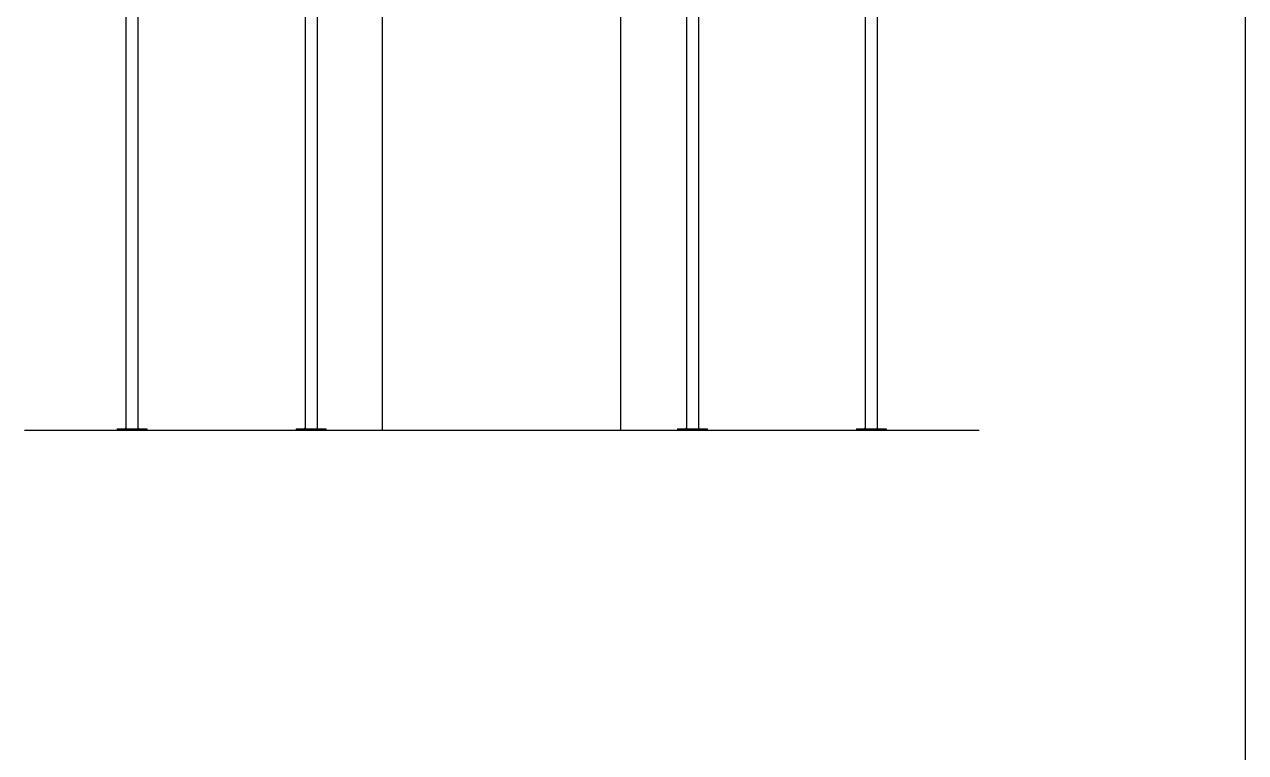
# Model space of a CAD drawing. Header units: metres. Extents: x 0 to 420, y 0 to 297.
# Drawn here: x 352.4 to 420, y 80.5 to 120.8 of the extents above; entities that cross this region are included whole.
import ezdxf

# ---------------------------------------------------------------- set-up
doc = ezdxf.new("R2010")
doc.units = ezdxf.units.M
doc.layers.add(' ', color=7, linetype='Continuous')

msp = doc.modelspace()

# ---------------------------------------------------------------- linework, layer by layer
at = {"layer": ' '}
for p, q in [((372.24, 98.35), (372.24, 166.57)), ((385.44, 98.35), (385.44, 166.57)), ((358.05, 128.43), (358.05, 98.42)), ((358.71, 128.43), (358.71, 98.42)), ((398.96, 128.43), (398.96, 98.42)), ((399.62, 128.43), (399.62, 98.42)), ((367.96, 127.44), (367.96, 98.42)), ((368.62, 127.44), (368.62, 98.42)), ((389.06, 127.44), (389.06, 98.42)), ((389.72, 127.44), (389.72, 98.42)), ((352.43, 98.35), (405.25, 98.35)), ((357.56, 98.42), (359.21, 98.42)), ((357.56, 98.42), (357.56, 98.35)), ((357.56, 98.35), (359.21, 98.35)), ((359.21, 98.42), (359.21, 98.35)), ((367.46, 98.42), (367.46, 98.35)), ((367.46, 98.42), (369.11, 98.42)), ((367.46, 98.35), (369.11, 98.35)), ((369.11, 98.42), (369.11, 98.35)), ((388.56, 98.42), (390.21, 98.42)), ((388.56, 98.42), (388.56, 98.35)), ((388.56, 98.35), (390.21, 98.35)), ((390.21, 98.42), (390.21, 98.35)), ((398.47, 98.42), (400.12, 98.42)), ((398.47, 98.42), (398.47, 98.35)), ((398.47, 98.35), (400.12, 98.35)), ((400.12, 98.42), (400.12, 98.35))]:
    msp.add_line(p, q, dxfattribs=at)
for points in [[(357.99, 98.42), (357.99, 98.42), (358, 98.42), (358.01, 98.42), (358.01, 98.43), (358.02, 98.43), (358.02, 98.43), (358.03, 98.44), (358.03, 98.44), (358.04, 98.45), (358.04, 98.45), (358.05, 98.46), (358.05, 98.46), (358.05, 98.47), (358.05, 98.48), (358.05, 98.48)], [(358.71, 98.48), (358.71, 98.47), (358.72, 98.46), (358.72, 98.46), (358.72, 98.45), (358.73, 98.45), (358.73, 98.44), (358.74, 98.44), (358.74, 98.43), (358.75, 98.43), (358.75, 98.43), (358.76, 98.42), (358.77, 98.42), (358.77, 98.42), (358.78, 98.42)], [(367.89, 98.42), (367.9, 98.42), (367.9, 98.42), (367.91, 98.42), (367.91, 98.43), (367.92, 98.43), (367.93, 98.43), (367.93, 98.44), (367.94, 98.44), (367.94, 98.45), (367.95, 98.45), (367.95, 98.46), (367.95, 98.46), (367.95, 98.47), (367.96, 98.48), (367.96, 98.48)], [(368.62, 98.48), (368.62, 98.47), (368.62, 98.46), (368.62, 98.46), (368.63, 98.45), (368.63, 98.45), (368.63, 98.44), (368.64, 98.44), (368.64, 98.43), (368.65, 98.43), (368.66, 98.43), (368.66, 98.42), (368.67, 98.42), (368.68, 98.42), (368.68, 98.42)], [(388.99, 98.42), (389, 98.42), (389.01, 98.42), (389.01, 98.42), (389.02, 98.43), (389.02, 98.43), (389.03, 98.43), (389.04, 98.44), (389.04, 98.44), (389.05, 98.45), (389.05, 98.45), (389.05, 98.46), (389.06, 98.46), (389.06, 98.47), (389.06, 98.48), (389.06, 98.48)], [(389.72, 98.48), (389.72, 98.47), (389.72, 98.46), (389.73, 98.46), (389.73, 98.45), (389.73, 98.45), (389.74, 98.44), (389.74, 98.44), (389.75, 98.43), (389.75, 98.43), (389.76, 98.43), (389.77, 98.42), (389.77, 98.42), (389.78, 98.42), (389.79, 98.42)], [(398.9, 98.42), (398.9, 98.42), (398.91, 98.42), (398.92, 98.42), (398.92, 98.43), (398.93, 98.43), (398.93, 98.43), (398.94, 98.44), (398.94, 98.44), (398.95, 98.45), (398.95, 98.45), (398.96, 98.46), (398.96, 98.46), (398.96, 98.47), (398.96, 98.48), (398.96, 98.48)], [(399.62, 98.48), (399.62, 98.47), (399.63, 98.46), (399.63, 98.46), (399.63, 98.45), (399.64, 98.45), (399.64, 98.44), (399.65, 98.44), (399.65, 98.43), (399.66, 98.43), (399.66, 98.43), (399.67, 98.42), (399.68, 98.42), (399.68, 98.42), (399.69, 98.42)]]:
    msp.add_lwpolyline(points, dxfattribs=at)
msp.add_line((420, 0), (420, 296.97))

doc.saveas('drawing.dxf')
